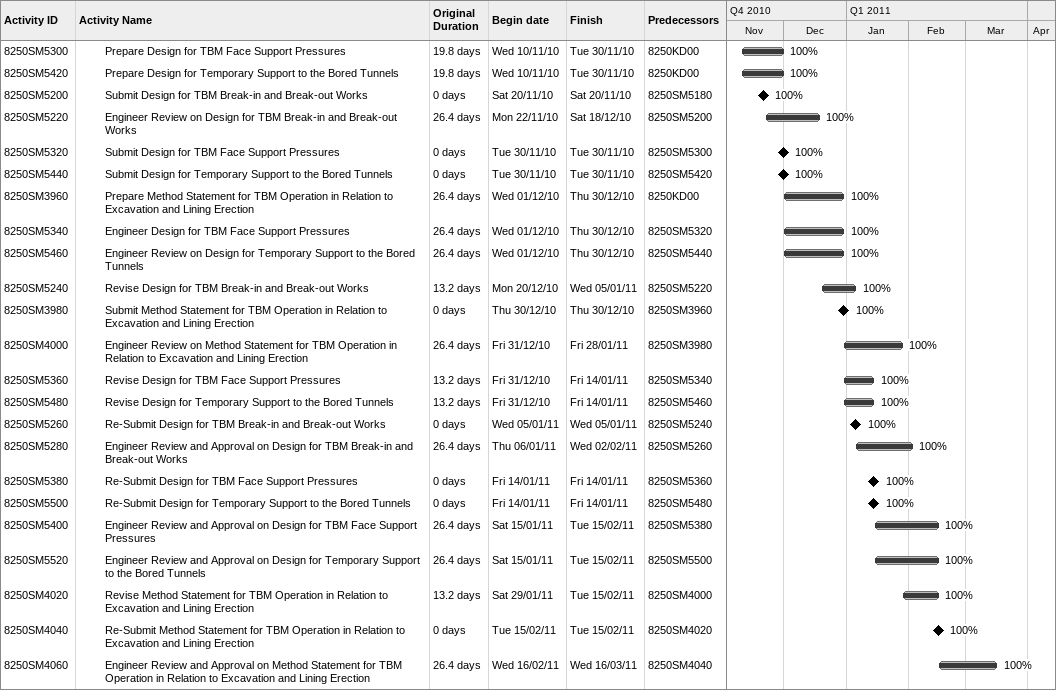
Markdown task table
| ID | Level | Task | Original duration | Start | Finish | Predecessors | % complete |
|---|---|---|---|---|---|---|---|
| 8250SM5300 | 3 | Prepare Design for TBM Face Support Pressures | 19.8d | 2010-11-10 | 2010-11-30 | 8250KD00 | 100 |
| 8250SM5420 | 3 | Prepare Design for Temporary Support to the Bored Tunnels | 19.8d | 2010-11-10 | 2010-11-30 | 8250KD00 | 100 |
| 8250SM5200 | 3 | Submit Design for TBM Break-in and Break-out Works | 0d | 2010-11-20 | 2010-11-20 | 8250SM5180 | 100 |
| 8250SM5220 | 3 | Engineer Review on Design for TBM Break-in and Break-out Works | 26.4d | 2010-11-22 | 2010-12-18 | 8250SM5200 | 100 |
| 8250SM5320 | 3 | Submit Design for TBM Face Support Pressures | 0d | 2010-11-30 | 2010-11-30 | 8250SM5300 | 100 |
| 8250SM5440 | 3 | Submit Design for Temporary Support to the Bored Tunnels | 0d | 2010-11-30 | 2010-11-30 | 8250SM5420 | 100 |
| 8250SM3960 | 3 | Prepare Method Statement for TBM Operation in Relation to Excavation and Lining Erection | 26.4d | 2010-12-01 | 2010-12-30 | 8250KD00 | 100 |
| 8250SM5340 | 3 | Engineer Design for TBM Face Support Pressures | 26.4d | 2010-12-01 | 2010-12-30 | 8250SM5320 | 100 |
| 8250SM5460 | 3 | Engineer Review on Design for Temporary Support to the Bored Tunnels | 26.4d | 2010-12-01 | 2010-12-30 | 8250SM5440 | 100 |
| 8250SM5240 | 3 | Revise Design for TBM Break-in and Break-out Works | 13.2d | 2010-12-20 | 2011-01-05 | 8250SM5220 | 100 |
| 8250SM3980 | 3 | Submit Method Statement for TBM Operation in Relation to Excavation and Lining Erection | 0d | 2010-12-30 | 2010-12-30 | 8250SM3960 | 100 |
| 8250SM4000 | 3 | Engineer Review on Method Statement for TBM Operation in Relation to Excavation and Lining Erection | 26.4d | 2010-12-31 | 2011-01-28 | 8250SM3980 | 100 |
| 8250SM5360 | 3 | Revise Design for TBM Face Support Pressures | 13.2d | 2010-12-31 | 2011-01-14 | 8250SM5340 | 100 |
| 8250SM5480 | 3 | Revise Design for Temporary Support to the Bored Tunnels | 13.2d | 2010-12-31 | 2011-01-14 | 8250SM5460 | 100 |
| 8250SM5260 | 3 | Re-Submit Design for TBM Break-in and Break-out Works | 0d | 2011-01-05 | 2011-01-05 | 8250SM5240 | 100 |
| 8250SM5280 | 3 | Engineer Review and Approval on Design for TBM Break-in and Break-out Works | 26.4d | 2011-01-06 | 2011-02-02 | 8250SM5260 | 100 |
| 8250SM5380 | 3 | Re-Submit Design for TBM Face Support Pressures | 0d | 2011-01-14 | 2011-01-14 | 8250SM5360 | 100 |
| 8250SM5500 | 3 | Re-Submit Design for Temporary Support to the Bored Tunnels | 0d | 2011-01-14 | 2011-01-14 | 8250SM5480 | 100 |
| 8250SM5400 | 3 | Engineer Review and Approval on Design for TBM Face Support Pressures | 26.4d | 2011-01-15 | 2011-02-15 | 8250SM5380 | 100 |
| 8250SM5520 | 3 | Engineer Review and Approval on Design for Temporary Support to the Bored Tunnels | 26.4d | 2011-01-15 | 2011-02-15 | 8250SM5500 | 100 |
| 8250SM4020 | 3 | Revise Method Statement for TBM Operation in Relation to Excavation and Lining Erection | 13.2d | 2011-01-29 | 2011-02-15 | 8250SM4000 | 100 |
| 8250SM4040 | 3 | Re-Submit Method Statement for TBM Operation in Relation to Excavation and Lining Erection | 0d | 2011-02-15 | 2011-02-15 | 8250SM4020 | 100 |
| 8250SM4060 | 3 | Engineer Review and Approval on Method Statement for TBM Operation in Relation to Excavation and Lining Erection | 26.4d | 2011-02-16 | 2011-03-16 | 8250SM4040 | 100 |
